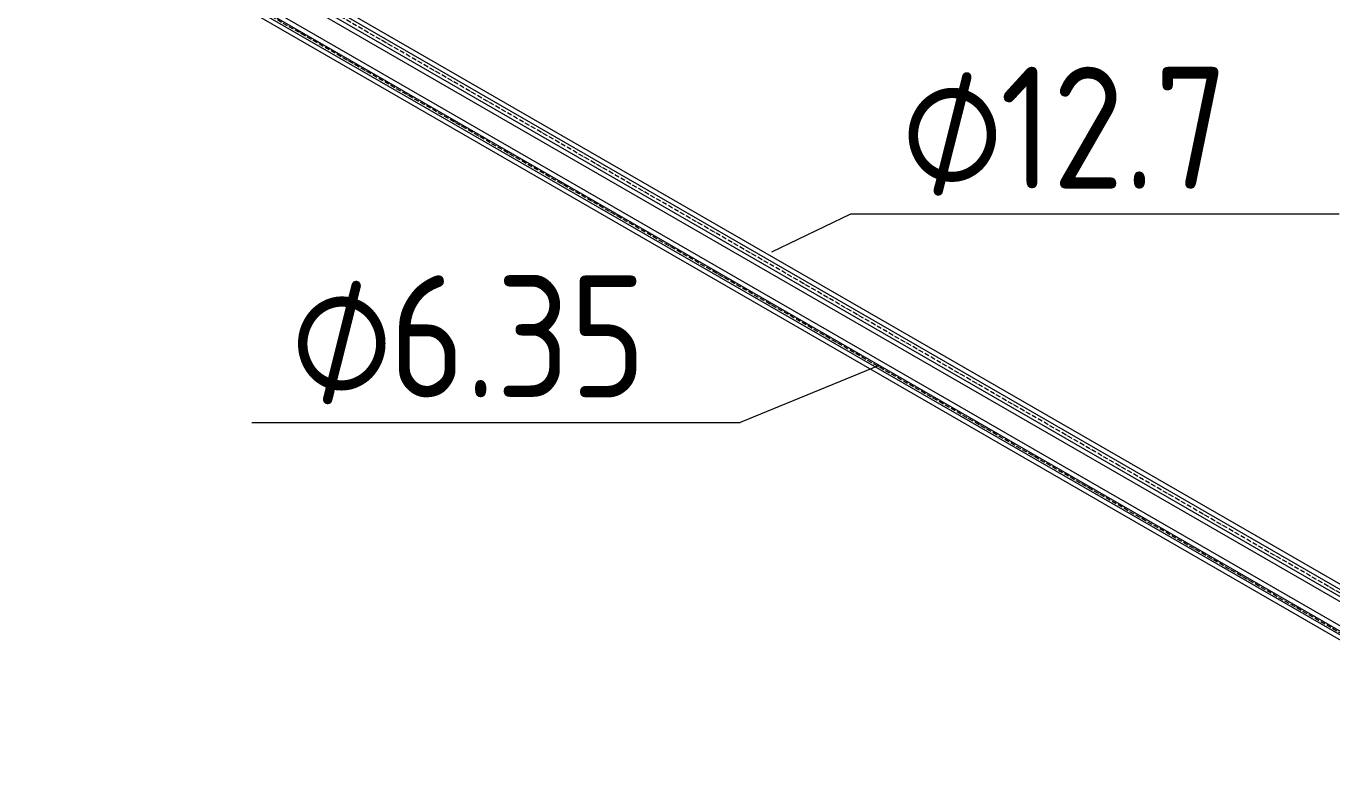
# Model space of a CAD drawing. Header units: millimetres. Extents: x -88595 to 880822, y -1054509 to -148035.
# Drawn here: x 435347 to 438021, y -328757 to -327239 of the extents above; entities that cross this region are included whole.
import ezdxf

# ---------------------------------------------------------------- set-up
doc = ezdxf.new("R2010")
doc.units = ezdxf.units.MM
doc.linetypes.add('$12$ADSK_Осевая', pattern=[14, 10, -2, 0, -2])
for name, color, linetype, lineweight in [('Изоляция', 7, 'Continuous', 18), ('Марки', 7, 'Continuous', 20), ('Трубопровод', 7, 'Continuous', 18)]:
    doc.layers.add(name, color=color, linetype=linetype, lineweight=lineweight)
doc.styles.add('$10$GOST Common', font='GOST_Common.ttf', dxfattribs={"width": 0.9, "height": 250})
doc.styles.add('$6$GOST Common_1', font='GOST_Common.ttf', dxfattribs={"width": 0.9, "height": 250})

# ---------------------------------------------------------------- blocks, each defined once
blk = doc.blocks.new('$0$ADSK_M_Трубы - Диаметр_10-3265709-В_ОВ3_3')
at = {"layer": 'Марки'}
blk.add_line((-19808.8, 11394.8), (-18808.8, 11394.8), dxfattribs=at)

msp = doc.modelspace()

# ---------------------------------------------------------------- linework, layer by layer
at = {"layer": 'Изоляция', "color": 134, "true_color": 0x00a6a6}
for p, q in [((438546.8, -328677), (435418.4, -326870.8)), ((435403.1, -326897.4), (438531.5, -328703.6))]:
    msp.add_line(p, q, dxfattribs=at)
at = {"layer": 'Изоляция', "color": 190, "true_color": 0x8000ff}
for p, q in [((438501.4, -328736.1), (435358.9, -326921.8)), ((435346.7, -326942.9), (438489.2, -328757.2))]:
    msp.add_line(p, q, dxfattribs=at)
at = {"layer": 'Марки'}
for p, q in [((436873.8, -327701.2), (437035.8, -327623.4)), ((437094.1, -327934.5), (436809, -328051.1))]:
    msp.add_line(p, q, dxfattribs=at)
at = {"layer": 'Трубопровод', "color": 134, "linetype": '$12$ADSK_Осевая', "true_color": 0x00a6a6}
msp.add_line((438539.1, -328690.3), (435410.7, -326884.1), dxfattribs=at)
msp.add_line((438539.1, -328690.3), (435410.7, -326884.1), dxfattribs=at)
at = {"layer": 'Трубопровод', "color": 134, "true_color": 0x00a6a6}
for p, q in [((438542.3, -328684.8), (435413.9, -326878.6)), ((435407.6, -326889.6), (438536, -328695.8))]:
    msp.add_line(p, q, dxfattribs=at)
at = {"layer": 'Трубопровод', "color": 190, "true_color": 0x8000ff}
for p, q in [((435351.2, -326935.1), (438493.7, -328749.4)), ((438496.9, -328743.9), (435354.4, -326929.6))]:
    msp.add_line(p, q, dxfattribs=at)
at = {"layer": 'Трубопровод', "color": 190, "linetype": '$12$ADSK_Осевая', "true_color": 0x8000ff}
msp.add_line((438495.3, -328746.6), (435352.8, -326932.3), dxfattribs=at)
msp.add_line((438495.3, -328746.6), (435352.8, -326932.3), dxfattribs=at)

# ---------------------------------------------------------------- block references
at = {"layer": 'Марки'}
for p in [(456844.5, -339018.2), (455617.7, -339445.8)]:
    msp.add_blockref('$0$ADSK_M_Трубы - Диаметр_10-3265709-В_ОВ3_3', p, dxfattribs=at)

# ---------------------------------------------------------------- texts
at = {"layer": 'Марки', "lineweight": 9, "char_height": 250, "attachment_point": 1}
for s, insert, width, style in [('\\fGOST Common|b0|i0|c254|p34|;\\W.9;⌀', (437138.8, -327321.9), 245.316, '$6$GOST Common_1'), ('12.7', (437341.2, -327321.9), 606.076, '$10$GOST Common'), ('\\fGOST Common|b0|i0|c254|p34|;\\W.9;⌀', (435888.2, -327749.5), 245.316, '$6$GOST Common_1'), ('6.35', (436090.6, -327749.5), 663.797, '$10$GOST Common')]:
    msp.add_mtext(s, dxfattribs=dict(at, insert=insert, width=width, style=style))

doc.saveas('drawing.dxf')
